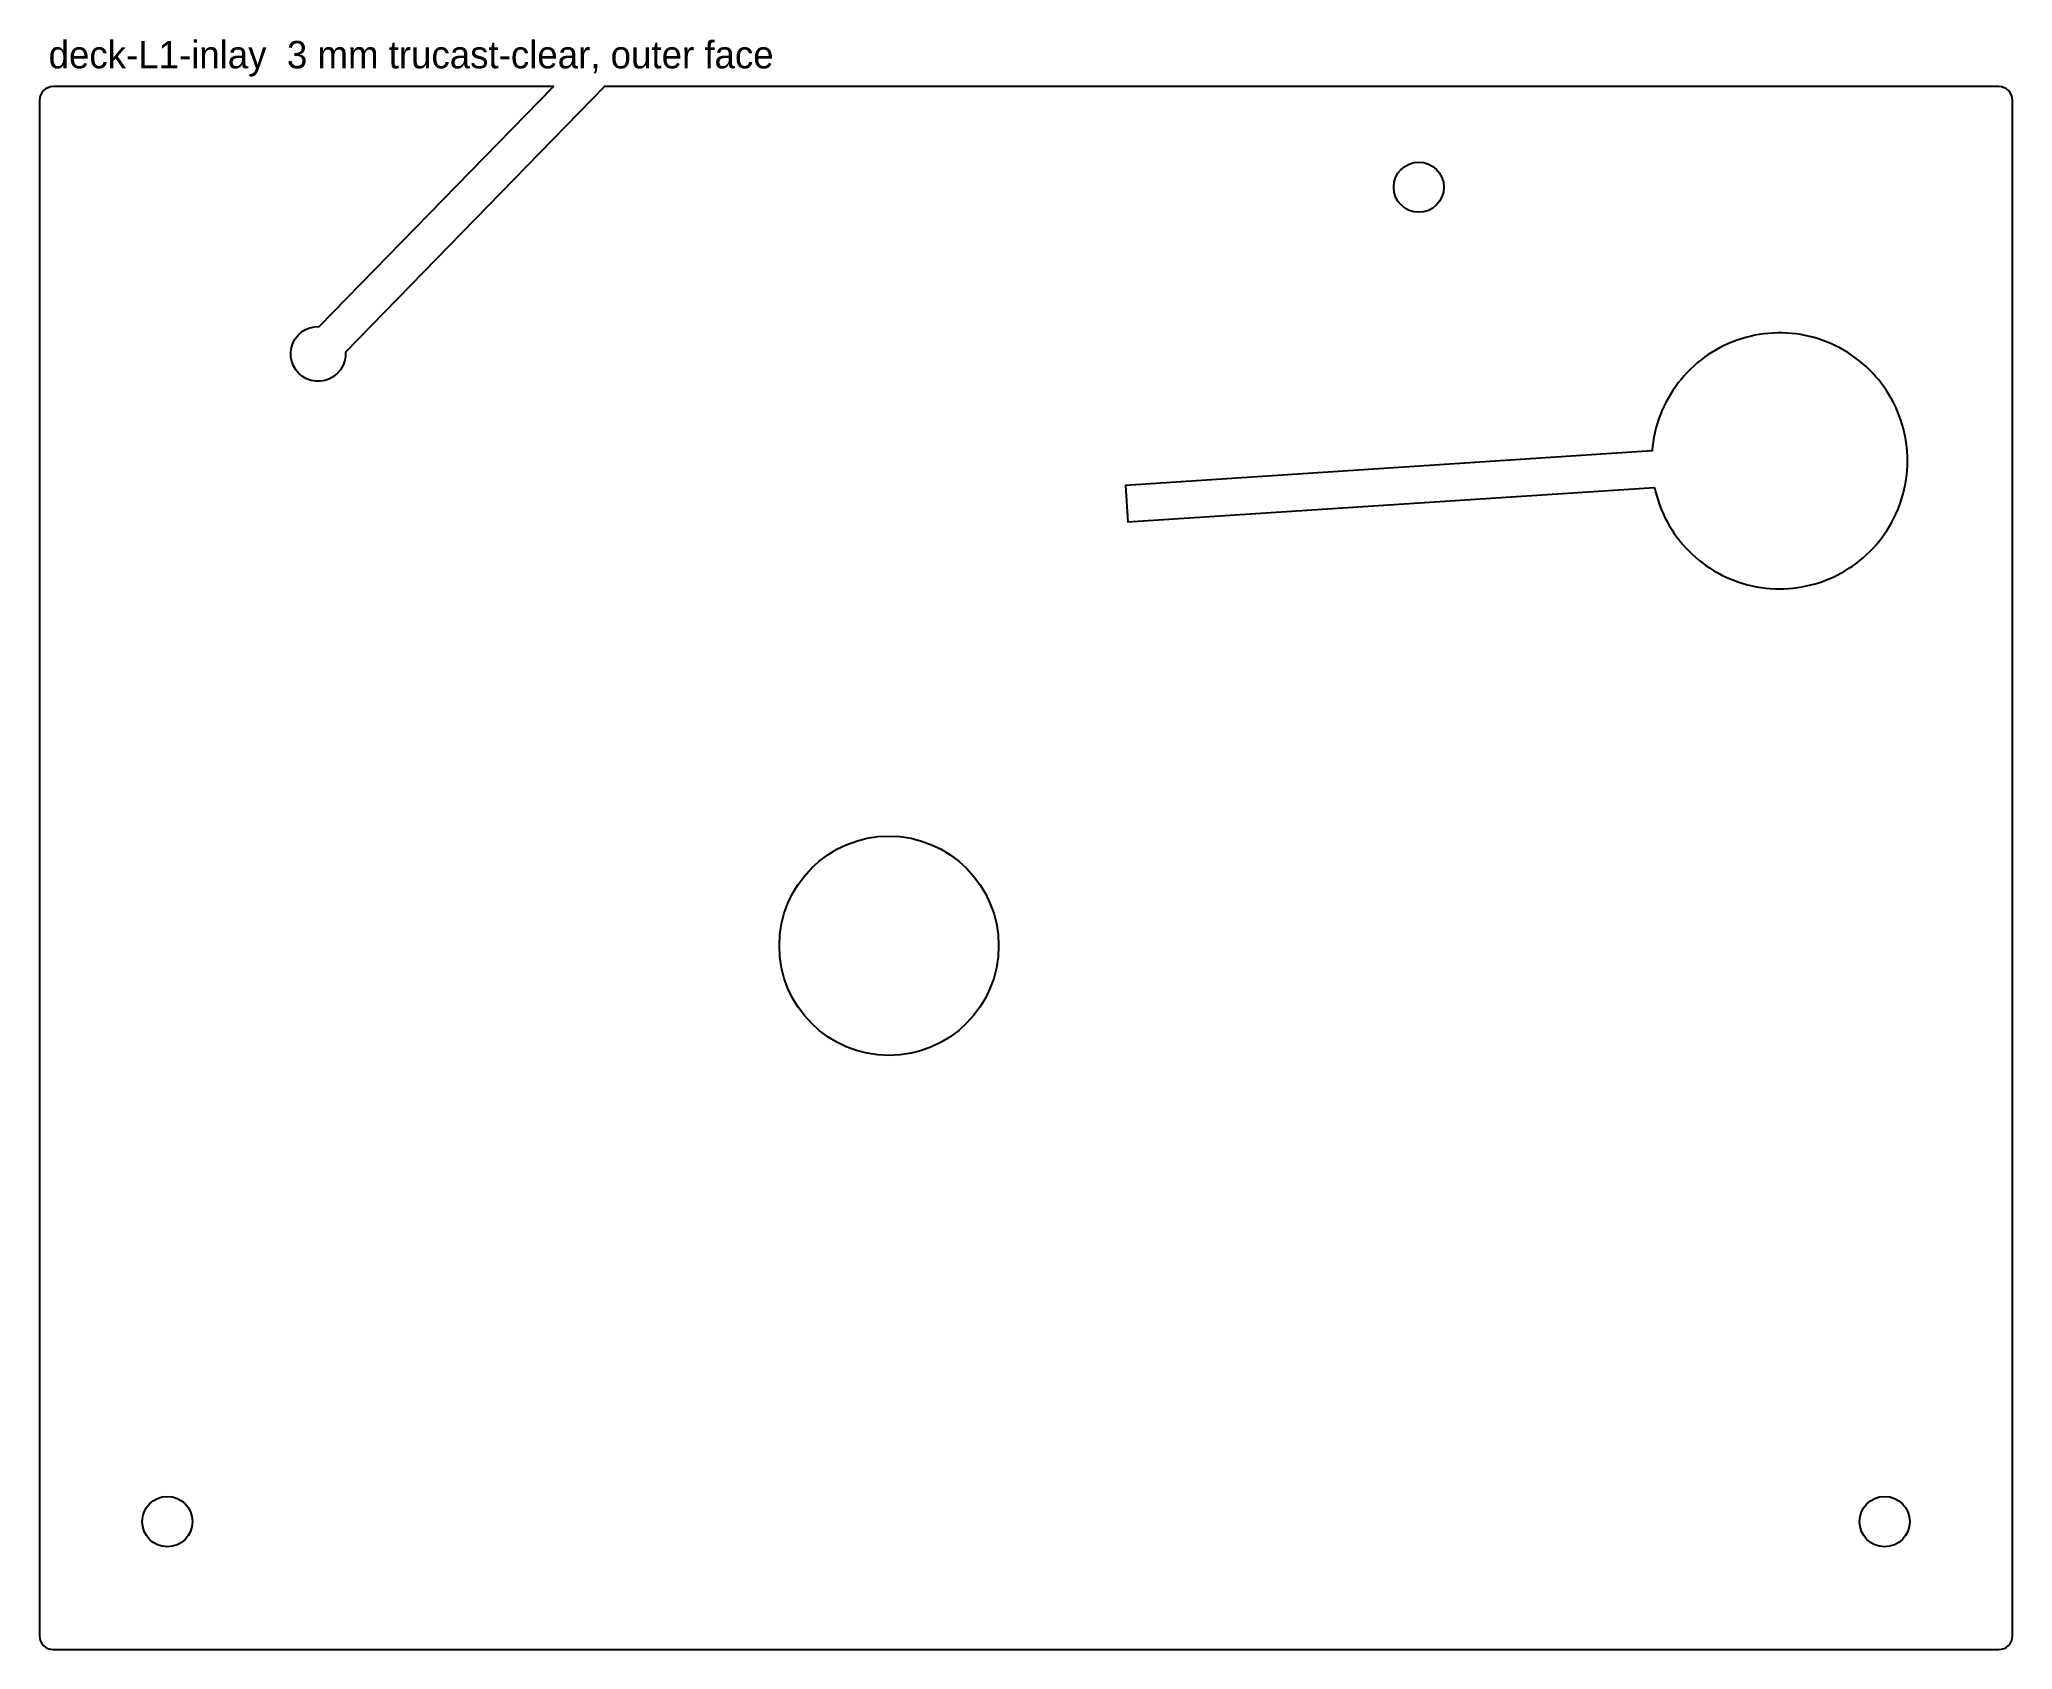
# Model space of a CAD drawing. Header units: millimetres. Extents: x 0 to 432, y 0 to 352.
import ezdxf

# ---------------------------------------------------------------- set-up
doc = ezdxf.new("R2010")
doc.units = ezdxf.units.MM
for name, color, linetype in [('CUT_INSIDE', 5, 'Continuous'), ('CUT_OUTSIDE', 1, 'Continuous'), ('NOTES', 7, 'Continuous')]:
    doc.layers.add(name, color=color, linetype=linetype)

msp = doc.modelspace()

# ---------------------------------------------------------------- linework, layer by layer
at = {"layer": 'CUT_INSIDE'}
msp.add_lwpolyline([(409, 260.11), (408.98, 261.12), (408.93, 262.13), (408.84, 263.13), (408.71, 264.13), (408.55, 265.13), (408.35, 266.12), (408.11, 267.1), (407.84, 268.07), (407.54, 269.03), (407.2, 269.98), (406.83, 270.92), (406.42, 271.84), (405.98, 272.75), (405.51, 273.65), (405.01, 274.52), (404.47, 275.38), (403.91, 276.21), (403.31, 277.03), (402.69, 277.82), (402.03, 278.59), (401.35, 279.34), (400.65, 280.06), (399.92, 280.75), (399.16, 281.42), (398.38, 282.06), (397.58, 282.67), (396.76, 283.26), (395.91, 283.81), (395.05, 284.33), (394.17, 284.82), (393.27, 285.28), (392.35, 285.7), (391.42, 286.1), (390.48, 286.46), (389.52, 286.78), (388.56, 287.07), (387.58, 287.32), (386.59, 287.54), (385.6, 287.73), (384.6, 287.88), (383.6, 287.99), (382.59, 288.06), (381.59, 288.1), (380.58, 288.11), (379.57, 288.07), (378.56, 288), (377.56, 287.9), (376.56, 287.75), (375.57, 287.58), (374.58, 287.36), (373.6, 287.11), (372.63, 286.83), (371.68, 286.51), (370.73, 286.16), (369.8, 285.77), (368.88, 285.35), (367.98, 284.9), (367.09, 284.41), (366.23, 283.89), (365.38, 283.35), (364.55, 282.77), (363.75, 282.16), (362.96, 281.53), (362.2, 280.86), (361.47, 280.17), (360.76, 279.45), (360.07, 278.71), (359.42, 277.95), (358.79, 277.16), (358.19, 276.34), (357.62, 275.51), (357.08, 274.66), (356.57, 273.79), (356.09, 272.9), (355.65, 271.99), (355.24, 271.07), (354.86, 270.14), (354.51, 269.19), (354.2, 268.23), (353.93, 267.26), (353.69, 266.28), (353.48, 265.29), (353.31, 264.29), (353.18, 263.29), (353.08, 262.29), (237.75, 254.73), (238.27, 246.75), (353.61, 254.3), (353.83, 253.33), (354.09, 252.36), (354.39, 251.4), (354.72, 250.46), (355.08, 249.53), (355.47, 248.6), (355.9, 247.7), (356.36, 246.81), (356.85, 245.94), (357.37, 245.08), (357.93, 244.25), (358.51, 243.43), (359.12, 242.64), (359.76, 241.87), (360.42, 241.12), (361.11, 240.4), (361.83, 239.7), (362.57, 239.03), (363.34, 238.38), (364.13, 237.76), (364.94, 237.17), (365.77, 236.61), (366.62, 236.08), (367.49, 235.59), (368.37, 235.12), (369.27, 234.68), (370.19, 234.28), (371.12, 233.91), (372.06, 233.57), (373.02, 233.27), (373.98, 233), (374.96, 232.77), (375.94, 232.57), (376.93, 232.41), (377.92, 232.28), (378.92, 232.19), (379.92, 232.13), (380.92, 232.11), (381.92, 232.12), (382.92, 232.17), (383.92, 232.26), (384.91, 232.38), (385.9, 232.54), (386.88, 232.73), (387.86, 232.96), (388.82, 233.22), (389.78, 233.52), (390.73, 233.85), (391.66, 234.22), (392.58, 234.61), (393.48, 235.04), (394.37, 235.51), (395.24, 236), (396.09, 236.53), (396.93, 237.08), (397.74, 237.66), (398.53, 238.28), (399.3, 238.92), (400.05, 239.59), (400.77, 240.28), (401.47, 241), (402.14, 241.74), (402.78, 242.51), (403.4, 243.3), (403.98, 244.11), (404.54, 244.95), (405.07, 245.8), (405.56, 246.67), (406.03, 247.55), (406.46, 248.46), (406.86, 249.37), (407.23, 250.31), (407.56, 251.25), (407.86, 252.21), (408.13, 253.17), (408.36, 254.15), (408.55, 255.13), (408.71, 256.12), (408.84, 257.11), (408.93, 258.11), (408.98, 259.11), (409, 260.11)], close=True, dxfattribs=at)
for centre, radius in [((302, 320), 5.5), ((186, 154), 24), ((28, 28), 5.5), ((404, 28), 5.5)]:
    msp.add_circle(centre, radius, dxfattribs=at)
at = {"layer": 'CUT_OUTSIDE'}
msp.add_lwpolyline([(429, 342), (123.73, 342), (66.99, 283.92), (66.97, 282.89), (66.77, 281.88), (66.4, 280.91), (65.88, 280.02), (65.21, 279.24), (64.41, 278.58), (63.51, 278.07), (62.54, 277.72), (61.52, 277.54), (60.49, 277.54), (59.48, 277.72), (58.5, 278.06), (57.6, 278.57), (56.81, 279.23), (56.13, 280.01), (55.6, 280.9), (55.23, 281.86), (55.03, 282.87), (55.01, 283.9), (55.17, 284.92), (55.49, 285.9), (55.99, 286.81), (56.62, 287.62), (57.39, 288.31), (58.27, 288.86), (59.22, 289.25), (60.23, 289.47), (61.26, 289.51), (112.55, 342), (3, 342), (2.41, 341.94), (1.85, 341.77), (1.33, 341.49), (0.88, 341.12), (0.51, 340.67), (0.23, 340.15), (0.06, 339.59), (0, 339), (0, 3), (0.06, 2.41), (0.23, 1.85), (0.51, 1.33), (0.88, 0.88), (1.33, 0.51), (1.85, 0.23), (2.41, 0.06), (3, 0), (429, 0), (429.59, 0.06), (430.15, 0.23), (430.67, 0.51), (431.12, 0.88), (431.49, 1.33), (431.77, 1.85), (431.94, 2.41), (432, 3), (432, 339), (431.94, 339.59), (431.77, 340.15), (431.49, 340.67), (431.12, 341.12), (430.67, 341.49), (430.15, 341.77), (429.59, 341.94), (429, 342)], close=True, dxfattribs=at)

# ---------------------------------------------------------------- texts
at = {"layer": 'NOTES'}
msp.add_text('deck-L1-inlay  3 mm trucast-clear, outer face', height=6, dxfattribs=at).set_placement((2, 346))

doc.saveas('drawing.dxf')
